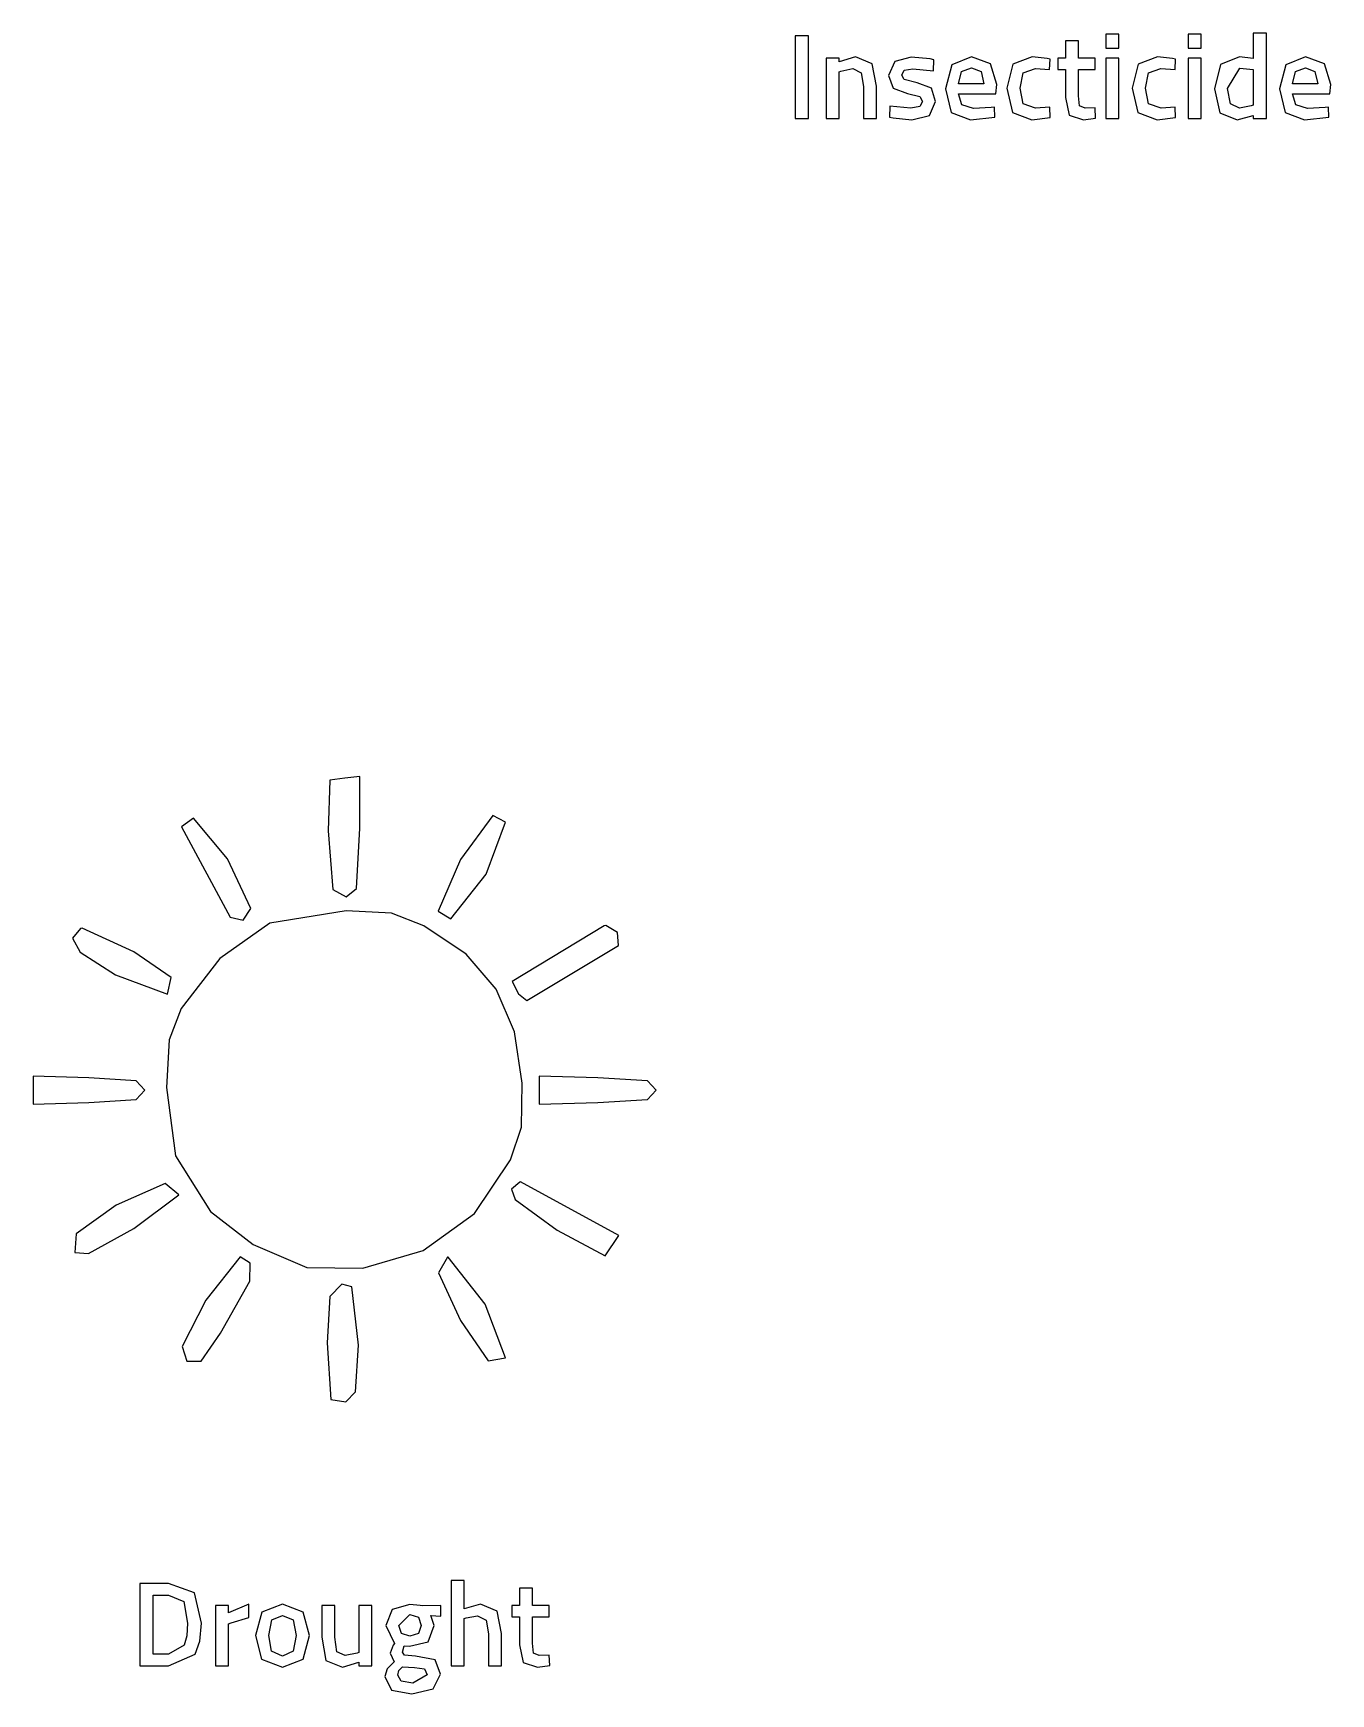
# Model space of a CAD drawing. Extents: x -16 to 63, y -3 to 108.
# Drawn here: x 28.11 to 45.74, y -2.95 to 19.63 of the extents above; entities that cross this region are included whole.
import ezdxf

# ---------------------------------------------------------------- set-up
doc = ezdxf.new("R2010")
doc.units = 0

msp = doc.modelspace()

# ---------------------------------------------------------------- linework, layer by layer
at = {"layer": 'Layer 1'}
for p, q in [((38.46233, 19.587873), (38.4623, 18.4664)), ((38.644, 19.5878), (38.46233, 19.587873)), ((38.644, 18.4664), (38.644, 19.5878)), ((42.13581, 19.522389), (42.1358, 19.2849)), ((42.3127, 19.5223), (42.13581, 19.522389)), ((42.3127, 19.2849), (42.3127, 19.5223)), ((42.68432, 19.612374), (42.6843, 19.424)), ((42.6843, 19.424), (42.8626, 19.424)), ((42.8626, 19.6123), (42.68432, 19.612374)), ((42.8626, 19.424), (42.8626, 19.6123)), ((43.80235, 19.612374), (43.8023, 19.424)), ((43.8023, 19.424), (43.9807, 19.424)), ((43.9807, 19.6123), (43.80235, 19.612374)), ((43.9807, 19.424), (43.9807, 19.6123)), ((44.6863, 19.6255), (44.6863, 19.2817)), ((44.8648, 19.6255), (44.6863, 19.6255)), ((44.8648, 18.4664), (44.8648, 19.6255)), ((39.0582, 19.2849), (38.8814, 19.2849)), ((38.8814, 19.2849), (38.8814, 18.4664)), ((39.05824, 19.234205), (39.0582, 19.2849)), ((39.28415, 19.303042), (39.05824, 19.234205)), ((39.284074, 19.302958), (39.28415, 19.303042)), ((39.506775, 19.209619), (39.284074, 19.302958)), ((39.5673, 18.9051), (39.506775, 19.209619)), ((39.817795, 19.239163), (39.732769, 19.05088)), ((40.038892, 19.301292), (39.817795, 19.239163)), ((40.038825, 19.301206), (40.038892, 19.301292)), ((40.2958, 19.2751), (40.038825, 19.301206)), ((40.3466, 19.2652), (40.2958, 19.2751)), ((40.343264, 19.116363), (40.3466, 19.2652)), ((40.592516, 19.194162), (40.503688, 18.867557)), ((40.85896, 19.303042), (40.592516, 19.194162)), ((40.858924, 19.302973), (40.85896, 19.303042)), ((41.116744, 19.209212), (40.858924, 19.302973)), ((41.202675, 18.928012), (41.116744, 19.209212)), ((41.418849, 19.204745), (41.338636, 18.878933)), ((41.680782, 19.303042), (41.418849, 19.204745)), ((41.680782, 19.303041), (41.680782, 19.303042)), ((41.885399, 19.279998), (41.680782, 19.303041)), ((41.926381, 19.271831), (41.885399, 19.279998)), ((41.919817, 19.131093), (41.926381, 19.271831)), ((42.1358, 19.2849), (42.031, 19.2849)), ((42.031, 19.2849), (42.031, 19.1326)), ((42.5386, 19.2849), (42.3127, 19.2849)), ((42.5386, 19.1326), (42.5386, 19.2849)), ((42.684332, 19.284958), (42.6843, 18.4664)), ((42.8626, 19.2849), (42.684332, 19.284958)), ((42.8626, 18.4664), (42.8626, 19.2849)), ((43.123019, 19.204745), (43.042806, 18.878933)), ((43.384952, 19.303042), (43.123019, 19.204745)), ((43.384956, 19.303041), (43.384952, 19.303042)), ((43.589573, 19.279998), (43.384956, 19.303041)), ((43.63041, 19.271831), (43.589573, 19.279998)), ((43.623846, 19.131093), (43.63041, 19.271831)), ((43.802362, 19.284958), (43.8023, 18.4664)), ((43.9807, 19.2849), (43.802362, 19.284958)), ((43.9807, 18.4664), (43.9807, 19.2849)), ((44.241043, 19.199737), (44.159226, 18.869112)), ((44.499768, 19.302993), (44.241043, 19.199737)), ((44.6863, 19.2817), (44.499768, 19.302993)), ((45.130407, 19.194162), (45.04158, 18.867557)), ((45.396852, 19.303042), (45.130407, 19.194162)), ((45.396771, 19.302973), (45.396852, 19.303042)), ((45.65459, 19.209212), (45.396771, 19.302973)), ((45.740521, 18.928012), (45.65459, 19.209212)), ((39.0598, 19.1016), (39.084448, 19.111371)), ((39.0598, 18.4664), (39.0598, 19.1016)), ((39.084448, 19.111371), (39.244875, 19.144186)), ((39.244875, 19.144186), (39.361111, 19.088474)), ((39.361111, 19.088474), (39.390571, 18.900192)), ((39.732769, 19.05088), (39.794898, 18.877328)), ((39.90953, 19.057443), (39.942198, 19.121322)), ((39.945553, 18.995168), (39.90953, 19.057443)), ((39.942198, 19.121322), (40.063393, 19.142615)), ((40.119106, 18.952728), (39.945553, 18.995168)), ((40.063393, 19.142615), (40.343264, 19.116363)), ((40.6821, 18.9379), (40.724686, 19.104744)), ((40.724686, 19.104744), (40.858861, 19.155497)), ((40.858861, 19.155497), (40.858972, 19.155596)), ((40.858972, 19.155596), (40.988335, 19.106593)), ((40.988335, 19.106593), (41.027567, 18.937999)), ((41.518751, 18.878932), (41.561191, 19.088507)), ((41.561191, 19.088507), (41.728181, 19.144219)), ((41.728181, 19.144219), (41.919817, 19.131093)), ((42.031, 19.1326), (42.1358, 19.1326)), ((42.1358, 19.1326), (42.1358, 18.7529)), ((42.312707, 18.772589), (42.3127, 19.1326)), ((42.3127, 19.1326), (42.5386, 19.1326)), ((43.222778, 18.878932), (43.265365, 19.088507)), ((43.265365, 19.088507), (43.432354, 19.144219)), ((43.432354, 19.144219), (43.623846, 19.131093)), ((44.339341, 18.87411), (44.50458, 19.149169)), ((44.50458, 19.149169), (44.504598, 19.149179)), ((44.504598, 19.149179), (44.686317, 19.132698)), ((44.686317, 19.132698), (44.6863, 18.6482)), ((45.2199, 18.9379), (45.262486, 19.104744)), ((45.262486, 19.104744), (45.396807, 19.155497)), ((45.396807, 19.155497), (45.396862, 19.155596)), ((45.396862, 19.155596), (45.526078, 19.106593)), ((45.526078, 19.106593), (45.565455, 18.937999)), ((39.390571, 18.900192), (39.3906, 18.4664)), ((39.5673, 18.4664), (39.5673, 18.9051)), ((39.794898, 18.877328), (39.989744, 18.807032)), ((39.989744, 18.807032), (40.158338, 18.76605)), ((40.313805, 18.878932), (40.119106, 18.952728)), ((40.158338, 18.76605), (40.194361, 18.698963)), ((40.371121, 18.698963), (40.313805, 18.878932)), ((40.503688, 18.867557), (40.582297, 18.548308)), ((41.027567, 18.937999), (40.6821, 18.9379)), ((40.727991, 18.651419), (40.683801, 18.80047)), ((40.683801, 18.80047), (41.1913, 18.8004)), ((41.1913, 18.8004), (41.202675, 18.928012)), ((41.338636, 18.878933), (41.41389, 18.548308)), ((41.559587, 18.666148), (41.518751, 18.878932)), ((42.1358, 18.7529), (42.186553, 18.51226)), ((42.327437, 18.640018), (42.312707, 18.772589)), ((43.042806, 18.878933), (43.11806, 18.548308)), ((43.26376, 18.666148), (43.222778, 18.878932)), ((44.159226, 18.869112), (44.232876, 18.54505)), ((44.376969, 18.664534), (44.339341, 18.87411)), ((45.04158, 18.867557), (45.120189, 18.548308)), ((45.565455, 18.937999), (45.2199, 18.9379)), ((45.265883, 18.651419), (45.221693, 18.80047)), ((45.221693, 18.80047), (45.729, 18.8004)), ((45.729, 18.8004), (45.740521, 18.928012)), ((39.750709, 18.63348), (39.744145, 18.484429)), ((40.033935, 18.607228), (39.750709, 18.63348)), ((40.156734, 18.628521), (40.033935, 18.607228)), ((40.04706, 18.448406), (40.287699, 18.509076)), ((40.194361, 18.698963), (40.156734, 18.628521)), ((40.287699, 18.509076), (40.371121, 18.698963)), ((40.582297, 18.548308), (40.84423, 18.448406)), ((40.886813, 18.60402), (40.727991, 18.651419)), ((41.125849, 18.613791), (40.886813, 18.60402)), ((41.171644, 18.61875), (41.125849, 18.613791)), ((41.174854, 18.486179), (41.171644, 18.61875)), ((41.41389, 18.548308), (41.677427, 18.448406)), ((41.729931, 18.607228), (41.559587, 18.666148)), ((41.921422, 18.620354), (41.729931, 18.607228)), ((41.92638, 18.477866), (41.921422, 18.620354)), ((42.186553, 18.51226), (42.37819, 18.448381)), ((42.402692, 18.607203), (42.327437, 18.640018)), ((42.536867, 18.612162), (42.402692, 18.607203)), ((42.545033, 18.469674), (42.536867, 18.612162)), ((43.11806, 18.548308), (43.381597, 18.448406)), ((43.433958, 18.607228), (43.26376, 18.666148)), ((43.625595, 18.620354), (43.433958, 18.607228)), ((43.630404, 18.477866), (43.625595, 18.620354)), ((44.232876, 18.54505), (44.468557, 18.448356)), ((44.499768, 18.607218), (44.376969, 18.664534)), ((44.468557, 18.448356), (44.687904, 18.509027)), ((44.658445, 18.636678), (44.499768, 18.607218)), ((44.6863, 18.6482), (44.658445, 18.636678)), ((44.687904, 18.509027), (44.6879, 18.4664)), ((45.120189, 18.548308), (45.382122, 18.448406)), ((45.424705, 18.60402), (45.265883, 18.651419)), ((45.663595, 18.613791), (45.424705, 18.60402)), ((45.709536, 18.61875), (45.663595, 18.613791)), ((45.712747, 18.486179), (45.709536, 18.61875)), ((38.4623, 18.4664), (38.644, 18.4664)), ((38.8814, 18.4664), (39.0598, 18.4664)), ((39.3906, 18.4664), (39.5673, 18.4664)), ((39.744145, 18.484429), (39.794898, 18.476262)), ((39.794898, 18.476262), (40.04706, 18.448406)), ((40.84423, 18.448406), (41.174854, 18.486179)), ((41.677427, 18.448406), (41.92638, 18.477866)), ((42.37819, 18.448381), (42.545033, 18.469674)), ((42.6843, 18.4664), (42.8626, 18.4664)), ((43.381597, 18.448406), (43.630404, 18.477866)), ((43.8023, 18.4664), (43.9807, 18.4664)), ((44.6879, 18.4664), (44.8648, 18.4664)), ((45.382122, 18.448406), (45.712747, 18.486179)), ((32.341896, 9.497865), (32.138591, 9.47453)), ((32.5452, 9.5212), (32.341896, 9.497865)), ((32.545199, 8.81999), (32.5452, 9.5212)), ((32.138591, 9.47453), (32.117152, 8.782945)), ((30.28771, 8.956936), (30.121595, 8.839971)), ((30.121595, 8.839971), (30.78547, 7.611691)), ((30.74653, 8.402302), (30.28771, 8.95694)), ((30.28771, 8.95694), (30.28771, 8.956936)), ((32.50028, 8.001668), (32.545199, 8.81999)), ((34.35438, 8.993834), (33.915048, 8.393732)), ((34.264438, 8.195991), (34.527349, 8.900353)), ((34.527349, 8.900353), (34.35438, 8.993838)), ((34.35438, 8.993838), (34.35438, 8.993834)), ((32.117152, 8.782945), (32.181761, 7.988104)), ((31.063883, 7.726177), (30.74653, 8.402302)), ((33.915048, 8.393732), (33.609709, 7.693654)), ((33.781511, 7.589523), (34.264438, 8.195991)), ((32.181761, 7.988104), (32.363013, 7.889058)), ((32.363013, 7.889058), (32.50028, 8.001668)), ((30.960573, 7.567597), (31.063883, 7.726177)), ((32.36042, 7.698756), (31.32523, 7.529579)), ((32.978993, 7.663438), (32.360412, 7.698767)), ((32.360412, 7.698767), (32.36042, 7.698756)), ((33.609709, 7.693654), (33.781511, 7.589523)), ((28.750966, 7.45839), (28.641439, 7.325236)), ((28.77328, 7.459137), (28.750966, 7.45839)), ((28.773281, 7.45912), (28.77328, 7.459137)), ((29.476825, 7.140162), (28.773281, 7.45912)), ((31.32523, 7.529579), (30.64235, 7.048492)), ((30.78547, 7.611691), (30.960573, 7.567597)), ((33.416752, 7.493275), (32.978993, 7.663438)), ((33.99059, 7.106726), (33.416752, 7.493275)), ((35.865016, 7.491517), (34.618206, 6.734741)), ((35.8901, 7.495452), (35.865016, 7.491517)), ((36.047336, 7.403977), (35.890099, 7.495455)), ((35.890099, 7.495455), (35.8901, 7.495452)), ((28.641439, 7.325236), (28.745318, 7.134428)), ((34.816989, 6.479808), (36.060589, 7.224188)), ((36.060589, 7.224188), (36.047336, 7.403977)), ((28.745318, 7.134428), (29.228454, 6.828643)), ((29.981649, 6.790398), (29.476825, 7.140162)), ((30.64235, 7.048492), (30.11853, 6.368819)), ((34.398782, 6.630689), (33.99059, 7.106726)), ((29.228454, 6.828643), (29.934332, 6.565252)), ((29.934332, 6.565252), (29.981649, 6.790398)), ((34.649792, 6.051614), (34.398782, 6.630689)), ((34.618206, 6.734741), (34.704544, 6.56848)), ((34.704544, 6.56848), (34.816989, 6.479808)), ((30.11853, 6.368819), (29.955742, 5.94221)), ((29.955742, 5.94221), (29.921351, 5.296589)), ((34.752082, 5.355955), (34.649792, 6.051614)), ((28.108531, 5.449717), (28.1085, 5.25968)), ((28.866443, 5.428565), (28.108531, 5.449717)), ((29.508505, 5.388144), (28.866443, 5.428565)), ((34.985441, 5.449568), (34.9854, 5.25968)), ((35.780241, 5.428423), (34.985441, 5.449568)), ((36.454734, 5.388269), (35.780241, 5.428423)), ((28.1085, 5.25968), (28.1085, 5.0695)), ((29.624386, 5.259679), (29.508505, 5.388144)), ((29.508517, 5.131143), (29.624386, 5.259679)), ((29.921351, 5.296589), (30.04045, 4.365915)), ((34.741899, 4.754699), (34.752082, 5.355955)), ((34.9854, 5.25968), (34.9854, 5.06965)), ((36.454716, 5.131019), (36.575228, 5.259683)), ((36.575228, 5.259683), (36.454734, 5.388269)), ((28.1085, 5.0695), (28.866443, 5.090648)), ((28.866443, 5.090648), (29.508517, 5.131143)), ((34.9854, 5.06965), (35.780241, 5.090797)), ((35.780241, 5.090797), (36.454716, 5.131019)), ((34.594426, 4.311865), (34.741899, 4.754699)), ((30.04045, 4.365915), (30.517846, 3.608759)), ((34.10424, 3.58409), (34.594426, 4.311865)), ((29.900207, 3.989394), (29.236186, 3.695376)), ((29.473618, 3.380649), (30.086156, 3.837427)), ((30.086156, 3.837427), (29.900207, 3.989395)), ((29.900207, 3.989395), (29.900207, 3.989394)), ((34.71957, 4.010102), (34.6093, 3.915242)), ((34.6093, 3.915242), (34.656964, 3.775319)), ((34.731967, 4.011708), (34.71957, 4.010102)), ((34.731962, 4.011706), (34.731967, 4.011708)), ((36.066862, 3.285265), (34.731962, 4.011706)), ((29.236186, 3.695376), (28.690756, 3.306601)), ((34.656964, 3.775319), (35.228123, 3.357603)), ((30.517846, 3.608759), (31.09546, 3.161825)), ((33.406106, 3.081685), (34.10424, 3.58409)), ((28.690756, 3.306601), (28.675568, 3.053524)), ((28.858751, 3.04026), (29.473618, 3.380649)), ((31.09546, 3.161825), (31.826636, 2.850379)), ((35.228123, 3.357603), (35.882372, 3.006269)), ((35.882372, 3.006269), (36.066862, 3.285265)), ((28.675568, 3.053524), (28.858751, 3.04026)), ((30.919787, 2.991832), (30.455279, 2.404087)), ((30.919788, 2.991832), (30.919787, 2.991832)), ((31.054255, 2.907973), (30.919788, 2.991832)), ((32.587878, 2.837981), (33.406106, 3.081685)), ((33.739655, 2.988905), (33.617081, 2.775758)), ((33.747967, 2.989502), (33.739655, 2.988905)), ((33.747967, 2.989489), (33.747967, 2.989502)), ((34.247803, 2.351095), (33.747967, 2.989489)), ((31.052177, 2.664775), (31.054255, 2.907973)), ((31.826636, 2.850379), (32.587878, 2.837981)), ((33.617081, 2.775758), (33.914811, 2.130039)), ((30.653042, 1.958102), (31.052177, 2.664775)), ((32.301357, 2.620229), (32.139838, 2.452876)), ((32.301357, 2.620228), (32.301357, 2.620229)), ((32.43699, 2.586393), (32.301357, 2.620228)), ((32.529308, 1.793886), (32.43699, 2.586393)), ((30.455279, 2.404087), (30.131618, 1.776459)), ((32.139838, 2.452876), (32.101553, 1.825534)), ((34.527786, 1.619299), (34.247803, 2.351095)), ((33.914811, 2.130039), (34.288527, 1.581825)), ((30.390176, 1.577547), (30.653042, 1.958102)), ((32.101553, 1.825534), (32.15391, 1.054027)), ((30.131618, 1.776459), (30.197576, 1.57439)), ((32.488202, 1.157339), (32.529308, 1.793886)), ((34.288527, 1.581825), (34.527786, 1.619299)), ((30.197576, 1.57439), (30.390176, 1.577547)), ((32.35736, 1.023109), (32.488202, 1.157339)), ((32.15391, 1.054027), (32.35736, 1.023109)), ((29.557327, -1.444249), (29.5573, -2.56564)), ((29.9452, -1.444258), (29.557327, -1.444249)), ((30.298868, -1.575224), (29.9452, -1.444258)), ((30.393811, -1.986208), (30.298868, -1.575224)), ((33.785737, -1.406621), (33.7857, -2.56564)), ((33.9642, -1.40663), (33.785737, -1.406621)), ((33.964214, -1.789752), (33.9642, -1.40663)), ((34.717227, -1.509732), (34.7172, -1.74717)), ((34.894, -1.50974), (34.717227, -1.509732)), ((34.894, -1.74717), (34.894, -1.50974)), ((29.739, -2.40521), (29.739047, -1.603071)), ((29.739047, -1.603071), (29.9452, -1.60308)), ((29.9452, -1.60308), (30.154775, -1.693065)), ((30.154775, -1.693065), (30.205528, -1.986208)), ((30.7621, -1.74717), (30.5853, -1.74717)), ((30.5853, -1.74717), (30.5853, -2.56564)), ((30.762134, -1.845315), (30.7621, -1.74717)), ((31.040547, -1.729079), (30.762134, -1.845315)), ((31.040463, -1.907594), (31.040547, -1.729079)), ((31.495575, -1.729079), (31.213954, -1.835544)), ((31.775447, -1.835544), (31.495575, -1.729079)), ((31.495575, -1.729079), (31.495575, -1.729079)), ((32.029205, -1.74716), (32.0292, -2.17434)), ((32.2077, -1.74717), (32.029205, -1.74716)), ((32.207734, -2.176088), (32.2077, -1.74717)), ((32.7103, -1.74717), (32.5334, -1.74717)), ((32.5334, -1.74717), (32.5334, -2.38231)), ((32.7103, -2.56563), (32.7103, -1.74717)), ((32.986955, -1.799518), (32.898428, -2.015656)), ((33.225845, -1.730826), (32.986955, -1.799518)), ((33.368333, -1.747158), (33.225845, -1.730824)), ((33.225845, -1.730824), (33.225845, -1.730826)), ((33.392835, -1.751974), (33.368333, -1.747158)), ((33.6466, -1.74556), (33.392835, -1.751974)), ((33.6466, -1.889499), (33.6466, -1.74556)), ((34.188374, -1.729082), (33.964214, -1.789752)), ((34.411075, -1.822421), (34.188374, -1.729082)), ((34.7172, -1.74717), (34.6125, -1.74717)), ((34.6125, -1.74717), (34.6125, -1.89943)), ((35.1199, -1.74717), (34.894, -1.74717)), ((35.1199, -1.89943), (35.1199, -1.74717)), ((30.205528, -1.986208), (30.195757, -2.156406)), ((30.374122, -2.228452), (30.393811, -1.986208)), ((30.7638, -1.99437), (30.799824, -1.97964)), ((30.7638, -2.56564), (30.7638, -1.99437)), ((30.799824, -1.97964), (31.040463, -1.907594)), ((31.213954, -1.835544), (31.130532, -2.154793)), ((31.310647, -2.153185), (31.349879, -1.942005)), ((31.349879, -1.942005), (31.495575, -1.879731)), ((31.495575, -1.879731), (31.639667, -1.942005)), ((31.495575, -1.879731), (31.495575, -1.879731)), ((31.639667, -1.942005), (31.680503, -2.153185)), ((31.860619, -2.154793), (31.775447, -1.835544)), ((32.898428, -2.015656), (33.016415, -2.261109)), ((33.075335, -2.015655), (33.225845, -1.869959)), ((33.111358, -2.126933), (33.075335, -2.015655)), ((33.225845, -1.869959), (33.342081, -1.905982)), ((33.225845, -1.869959), (33.225845, -1.869959)), ((33.342081, -1.905982), (33.378104, -2.015655)), ((33.378104, -2.015655), (33.342081, -2.126933)), ((33.473047, -2.238209), (33.554865, -2.015653)), ((33.554865, -2.015653), (33.510675, -1.881332)), ((33.510675, -1.881332), (33.6466, -1.889499)), ((33.9642, -1.92393), (33.990306, -1.914159)), ((33.9642, -2.56564), (33.9642, -1.92393)), ((33.990306, -1.914159), (34.147524, -1.887907)), ((34.147524, -1.887907), (34.265364, -1.943619)), ((34.265364, -1.943619), (34.29322, -2.131901)), ((34.4716, -2.12694), (34.411075, -1.822421)), ((34.6125, -1.89943), (34.7172, -1.89943)), ((34.7172, -1.89943), (34.7172, -2.2792)), ((34.893962, -2.259509), (34.894, -1.89943)), ((34.894, -1.89943), (35.1199, -1.89943)), ((30.195757, -2.156406), (30.161339, -2.285768)), ((30.308639, -2.406817), (30.374122, -2.228452)), ((31.130532, -2.154793), (31.212349, -2.475647)), ((31.348275, -2.367573), (31.310647, -2.153185)), ((31.680503, -2.153185), (31.642876, -2.367573)), ((31.778801, -2.475647), (31.860619, -2.154793)), ((32.0292, -2.17434), (32.086515, -2.493589)), ((32.232236, -2.374142), (32.207734, -2.176088)), ((33.227595, -2.161351), (33.111358, -2.126933)), ((33.221031, -2.298733), (33.473047, -2.238209)), ((33.342081, -2.126933), (33.227595, -2.161351)), ((34.29322, -2.131901), (34.2932, -2.56564)), ((34.4716, -2.56564), (34.4716, -2.12694)), ((29.9452, -2.405213), (29.739, -2.40521)), ((30.161339, -2.285768), (29.9452, -2.405213)), ((29.9452, -2.56564), (30.308639, -2.406817)), ((31.212349, -2.475647), (31.495575, -2.583716)), ((31.495575, -2.433056), (31.348275, -2.367573)), ((31.642876, -2.367573), (31.495575, -2.433056)), ((31.495575, -2.583716), (31.778801, -2.475647)), ((32.346868, -2.424896), (32.232236, -2.374142)), ((32.508899, -2.392081), (32.346868, -2.424896)), ((32.5334, -2.38231), (32.508899, -2.392081)), ((33.001685, -2.285756), (32.957495, -2.392075)), ((32.957495, -2.392075), (33.011457, -2.511666)), ((33.016415, -2.261109), (33.001685, -2.285756)), ((33.126088, -2.37895), (33.148985, -2.292319)), ((33.155548, -2.419931), (33.126088, -2.37895)), ((33.148985, -2.292319), (33.221031, -2.298733)), ((33.302849, -2.433057), (33.155548, -2.419931)), ((33.569741, -2.485415), (33.302849, -2.433057)), ((34.7172, -2.2792), (34.767953, -2.519839)), ((34.908692, -2.39208), (34.893962, -2.259509)), ((34.984092, -2.424895), (34.908692, -2.39208)), ((35.118267, -2.419937), (34.984092, -2.424895)), ((35.126434, -2.562426), (35.118267, -2.419937)), ((29.5573, -2.56564), (29.9452, -2.56564)), ((30.5853, -2.56564), (30.7638, -2.56564)), ((32.086515, -2.493589), (32.312426, -2.583719)), ((32.312426, -2.583719), (32.533377, -2.514882)), ((32.533377, -2.514882), (32.5334, -2.56563)), ((32.5334, -2.56563), (32.7103, -2.56563)), ((32.916513, -2.605005), (32.887053, -2.70972)), ((33.011457, -2.511666), (32.916513, -2.605005)), ((33.062213, -2.693385), (33.076943, -2.631111)), ((33.108007, -2.775203), (33.062213, -2.693385)), ((33.076943, -2.631111), (33.127696, -2.577149)), ((33.127695, -2.577149), (33.288122, -2.58692)), ((33.127696, -2.577149), (33.127695, -2.577149)), ((33.463279, -2.686822), (33.265225, -2.799704)), ((33.288122, -2.58692), (33.427256, -2.604859)), ((33.427256, -2.604859), (33.463279, -2.686822)), ((33.544665, -2.878272), (33.641641, -2.676906)), ((33.641641, -2.676906), (33.569741, -2.485415)), ((33.7857, -2.56564), (33.9642, -2.56564)), ((34.2932, -2.56564), (34.4716, -2.56564)), ((34.767953, -2.519839), (34.959444, -2.583718)), ((34.959444, -2.583718), (35.126434, -2.562426)), ((32.887053, -2.70972), (32.977038, -2.894648)), ((32.977038, -2.894648), (33.2537, -2.945402)), ((33.265225, -2.799704), (33.108007, -2.775203)), ((33.2537, -2.945402), (33.544665, -2.878272))]:
    msp.add_line(p, q, dxfattribs=at)

doc.saveas('drawing.dxf')
